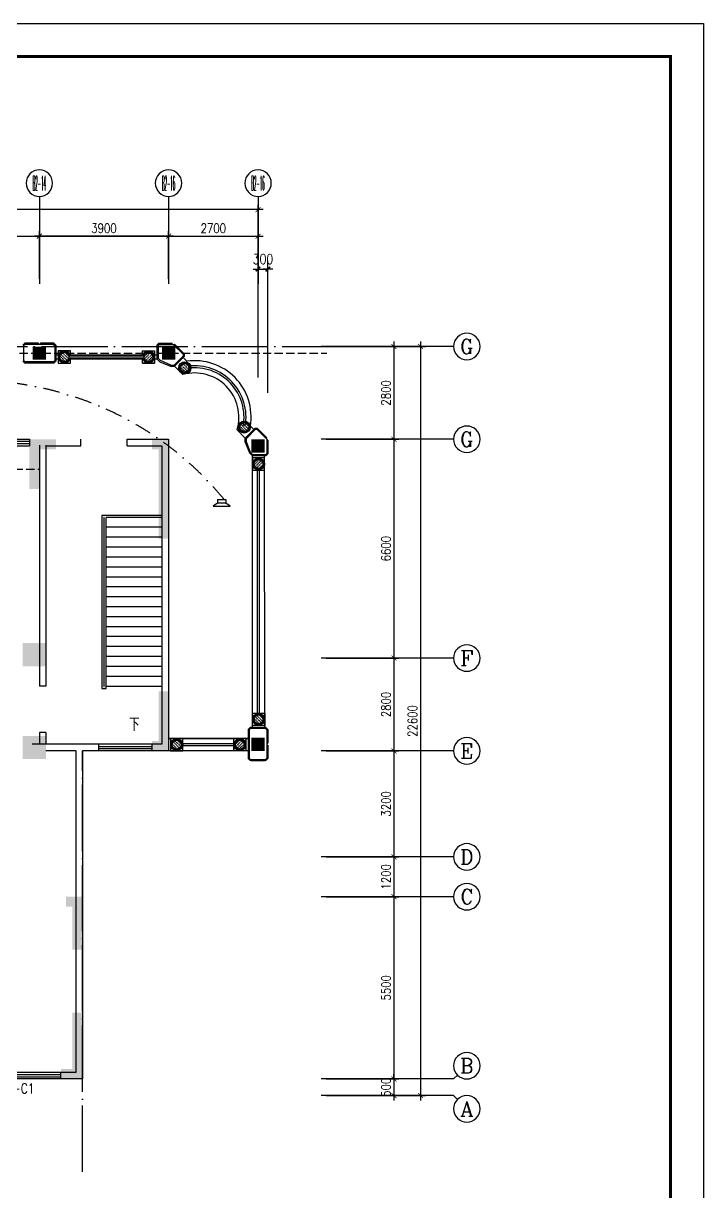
# Model space of a CAD drawing. Extents: x 0 to 121123, y -139549 to 0.
# Drawn here: x 100593 to 121123, y -115398 to -80149 of the extents above; entities that cross this region are included whole.
import ezdxf
from ezdxf.enums import TextEntityAlignment as Align

# ---------------------------------------------------------------- set-up
doc = ezdxf.new("R2010")
doc.units = 0
doc.header["$LTSCALE"] = 1000
doc.header["$MEASUREMENT"] = 0
for name, pattern in [('DASH', [0.35, 0.25, -0.1]), ('DASHDOT', [1, 0.5, -0.25, 0, -0.25]), ('DOTE', [2.42, 2, -0.2, 0.02, -0.2])]:
    doc.linetypes.add(name, pattern=pattern)
doc.layers.get('0').update_dxf_attribs({"linetype": 'CONTINUOUS'})
doc.layers.get('DEFPOINTS').update_dxf_attribs({"linetype": 'CONTINUOUS'})
for name, color, linetype in [('AXIS', 7, 'CONTINUOUS'), ('AXIS_TEXT', 7, 'CONTINUOUS'), ('COLUMN', 7, 'CONTINUOUS'), ('DJ', 4, 'CONTINUOUS'), ('DOTE', 252, 'DOTE'), ('KT', 7, 'CONTINUOUS'), ('PUB_TITLE', 7, 'CONTINUOUS'), ('STAIR', 7, 'CONTINUOUS'), ('WALL', 7, 'CONTINUOUS'), ('WINDOW', 7, 'CONTINUOUS'), ('WINDOW_TEXT', 7, 'CONTINUOUS'), ('XL2', 1, 'DASHDOT'), ('文字', 7, 'CONTINUOUS'), ('柱', 7, 'CONTINUOUS')]:
    doc.layers.add(name, color=color, linetype=linetype)
doc.styles.add('_SIMPLEX', font='SIMPLEX.shx', dxfattribs={"width": 0.8})
doc.styles.add('COMPLEX', font='COMPLEX.shx', dxfattribs={"width": 0.8})
doc.styles.add('DIM_FONT', font='romanc.shx', dxfattribs={"width": 0.8})
doc.styles.add('HZTXT', font='txt.shx', dxfattribs={"width": 0.5, "bigfont": 'hztxt.shx'})
doc.styles.add('SIMPLEX', font='SIMPLEX.SHX')
doc.dimstyles.new('NORMAL', dxfattribs={"dimtxt": 300, "dimasz": 1, "dimexe": 250, "dimexo": 300, "dimgap": 150, "dimtad": 1, "dimdec": 0, "dimdsep": 46, "dimtxsty": 'DIM_FONT', "dimblk": '_DIMX', "dimblk1": 'ARCHTICK', "dimblk2": 'ARCHTICK', "dimcen": 0.09, "dimdle": 200, "dimclrt": 7, "dimadec": 0, "dimazin": 0, "dimtfac": 1, "dimtdec": 0, "dimtix": 1, "dimtmove": 2, "dimatfit": 3, "dimldrblk": '_DIMX', "dimfxl": 0, "dimtolj": 1, "dimtzin": 0, "dimarcsym": 0})
doc.dimstyles.new('S100', dxfattribs={"dimtxt": 280, "dimasz": 150, "dimexe": 150, "dimexo": 150, "dimgap": 100, "dimtad": 1, "dimdec": 0, "dimzin": 0, "dimdsep": 46, "dimtxsty": 'DIM_FONT', "dimblk": '_DIMX', "dimblk1": 'ARCHTICK', "dimblk2": 'ARCHTICK', "dimsah": 1, "dimcen": 0.09, "dimdle": 150, "dimclrt": 7, "dimadec": 0, "dimazin": 0, "dimtfac": 1, "dimtdec": 0, "dimtix": 1, "dimtmove": 2, "dimatfit": 3, "dimldrblk": 'ARCHTICK', "dimfxl": 0, "dimtolj": 1, "dimtzin": 0, "dimarcsym": 0})

# ---------------------------------------------------------------- blocks, each defined once
blk = doc.blocks.new('_FZH')
blk.add_solid([(-0.5, -0.5), (0.5, -0.5), (-0.5, 0.5), (0.5, 0.5)])
blk = doc.blocks.new('_AXISO')
blk.add_circle((0, 0), 0.5)
at = {"layer": 'AXIS_TEXT', "style": 'COMPLEX', "width": 1.041667}
blk.add_attdef('A', text='', height=0.56, dxfattribs=at).set_placement((-0.25, -0.28), (0.25, -0.28), align=Align.FIT)
blk = doc.blocks.new('_ARCHTICK')
at = {"color": 0, "linetype": 'ByBlock', "const_width": 0.15}
blk.add_lwpolyline([(-0.5, -0.5), (0.5, 0.5)], dxfattribs=at)
blk = doc.blocks.new('*D116')
at = {"color": 0, "linetype": 'ByBlock'}
for p, q in [((106447, -26073), (68347, -26073)), ((68497, -28161), (68497, -25923)), ((106297, -28161), (106297, -25923))]:
    blk.add_line(p, q, dxfattribs=at)
at = {"layer": 'DEFPOINTS', "color": 0, "linetype": 'ByBlock'}
for p in [(68497, -26073), (68497, -28311), (106297, -28311)]:
    blk.add_point(p, dxfattribs=at)
at = {"color": 0, "linetype": 'ByBlock', "xscale": 150, "yscale": 150, "zscale": 150, "rotation": 180}
blk.add_blockref('_ARCHTICK', (68497, -26073), dxfattribs=at)
at = {"color": 0, "linetype": 'ByBlock', "xscale": 150, "yscale": 150, "zscale": 150}
blk.add_blockref('_ARCHTICK', (106297, -26073), dxfattribs=at)
at = {"color": 7, "linetype": 'ByBlock', "insert": (87397, -25833), "char_height": 280, "attachment_point": 5, "style": 'DIM_FONT'}
blk.add_mtext('\\A1;37800', dxfattribs=at)
blk = doc.blocks.new('_DIMX')
blk.add_line((-150, 0), (150, 0))
at = {"const_width": 50}
blk.add_lwpolyline([(-70, -70), (70, 70)], dxfattribs=at)
blk = doc.blocks.new('*D120')
at = {"color": 0, "linetype": 'ByBlock'}
for p, q in [((99697, -28161), (99697, -26723)), ((103597, -28161), (103597, -26723)), ((103747, -26873), (99547, -26873))]:
    blk.add_line(p, q, dxfattribs=at)
at = {"layer": 'DEFPOINTS', "color": 0, "linetype": 'ByBlock'}
for p in [(99697, -26873), (99697, -28311), (103597, -28311)]:
    blk.add_point(p, dxfattribs=at)
at = {"color": 0, "linetype": 'ByBlock', "xscale": 150, "yscale": 150, "zscale": 150}
for p, rotation in [((99697, -26873), 180.0000000000052), ((103597, -26873), 5.115907697472721e-12)]:
    blk.add_blockref('_ARCHTICK', p, dxfattribs=dict(at, rotation=rotation))
at = {"color": 7, "linetype": 'ByBlock', "insert": (101647, -26633), "char_height": 280, "attachment_point": 5, "style": 'DIM_FONT'}
blk.add_mtext('\\A1;3900', dxfattribs=at)
blk = doc.blocks.new('*D121')
at = {"color": 0, "linetype": 'ByBlock'}
for p, q in [((99697, -28161), (99697, -26723)), ((103597, -28161), (103597, -26723)), ((99547, -26873), (103747, -26873))]:
    blk.add_line(p, q, dxfattribs=at)
at = {"layer": 'DEFPOINTS', "color": 0, "linetype": 'ByBlock'}
for p in [(103597, -26873), (99697, -28311), (103597, -28311)]:
    blk.add_point(p, dxfattribs=at)
at = {"color": 0, "linetype": 'ByBlock', "xscale": 150, "yscale": 150, "zscale": 150, "rotation": 180}
blk.add_blockref('_ARCHTICK', (99697, -26873), dxfattribs=at)
at = {"color": 0, "linetype": 'ByBlock', "xscale": 150, "yscale": 150, "zscale": 150}
blk.add_blockref('_ARCHTICK', (103597, -26873), dxfattribs=at)
at = {"color": 7, "linetype": 'ByBlock', "insert": (101647, -26633), "char_height": 280, "attachment_point": 5, "style": 'DIM_FONT'}
blk.add_mtext('\\A1;3900', dxfattribs=at)
blk = doc.blocks.new('*D123')
at = {"color": 0, "linetype": 'ByBlock'}
for p, q in [((93597, -28161), (93597, -26723)), ((99697, -28161), (99697, -26723)), ((93447, -26873), (99847, -26873))]:
    blk.add_line(p, q, dxfattribs=at)
at = {"layer": 'DEFPOINTS', "color": 0, "linetype": 'ByBlock'}
for p in [(99697, -26873), (93597, -28311), (99697, -28311)]:
    blk.add_point(p, dxfattribs=at)
at = {"color": 0, "linetype": 'ByBlock', "xscale": 150, "yscale": 150, "zscale": 150, "rotation": 180}
blk.add_blockref('_ARCHTICK', (93597, -26873), dxfattribs=at)
at = {"color": 0, "linetype": 'ByBlock', "xscale": 150, "yscale": 150, "zscale": 150}
blk.add_blockref('_ARCHTICK', (99697, -26873), dxfattribs=at)
at = {"color": 7, "linetype": 'ByBlock', "insert": (96647, -26633), "char_height": 280, "attachment_point": 5, "style": 'DIM_FONT'}
blk.add_mtext('\\A1;6100', dxfattribs=at)
blk = doc.blocks.new('*D125')
at = {"color": 0, "linetype": 'ByBlock'}
for p, q in [((103597, -28161), (103597, -26723)), ((106297, -28161), (106297, -26723)), ((103447, -26873), (106447, -26873))]:
    blk.add_line(p, q, dxfattribs=at)
at = {"layer": 'DEFPOINTS', "color": 0, "linetype": 'ByBlock'}
for p in [(106297, -26873), (103597, -28311), (106297, -28311)]:
    blk.add_point(p, dxfattribs=at)
at = {"color": 0, "linetype": 'ByBlock', "xscale": 150, "yscale": 150, "zscale": 150, "rotation": 180}
blk.add_blockref('_ARCHTICK', (103597, -26873), dxfattribs=at)
at = {"color": 0, "linetype": 'ByBlock', "xscale": 150, "yscale": 150, "zscale": 150}
blk.add_blockref('_ARCHTICK', (106297, -26873), dxfattribs=at)
at = {"color": 7, "linetype": 'ByBlock', "insert": (104947, -26633), "char_height": 280, "attachment_point": 5, "style": 'DIM_FONT'}
blk.add_mtext('\\A1;2700', dxfattribs=at)
blk = doc.blocks.new('*D129')
at = {"color": 0, "linetype": 'ByBlock'}
for p, q in [((108348, -30202), (111348, -30202)), ((111198, -30052), (111198, -52952)), ((108348, -52802), (111348, -52802))]:
    blk.add_line(p, q, dxfattribs=at)
at = {"layer": 'DEFPOINTS', "color": 0, "linetype": 'ByBlock'}
for p in [(108198, -30202), (108198, -52802), (111198, -52802)]:
    blk.add_point(p, dxfattribs=at)
at = {"color": 0, "linetype": 'ByBlock', "xscale": 150, "yscale": 150, "zscale": 150}
for p, rotation in [((111198, -30202), 90), ((111198, -52802), 270)]:
    blk.add_blockref('_ARCHTICK', p, dxfattribs=dict(at, rotation=rotation))
at = {"color": 7, "linetype": 'ByBlock', "insert": (110958, -41502), "char_height": 280, "attachment_point": 5, "rotation": 90, "style": 'DIM_FONT'}
blk.add_mtext('\\A1;22600', dxfattribs=at)
blk = doc.blocks.new('*D130')
at = {"color": 0, "linetype": 'ByBlock'}
for p, q in [((108348, -46802), (110548, -46802)), ((110398, -46652), (110398, -52452)), ((108348, -52302), (110548, -52302))]:
    blk.add_line(p, q, dxfattribs=at)
at = {"layer": 'DEFPOINTS', "color": 0, "linetype": 'ByBlock'}
for p in [(108198, -46802), (108198, -52302), (110398, -52302)]:
    blk.add_point(p, dxfattribs=at)
at = {"color": 0, "linetype": 'ByBlock', "xscale": 150, "yscale": 150, "zscale": 150}
for p, rotation in [((110398, -46802), 90), ((110398, -52302), 270)]:
    blk.add_blockref('_ARCHTICK', p, dxfattribs=dict(at, rotation=rotation))
at = {"color": 7, "linetype": 'ByBlock', "insert": (110158, -49552), "char_height": 280, "attachment_point": 5, "rotation": 90, "style": 'DIM_FONT'}
blk.add_mtext('\\A1;5500', dxfattribs=at)
blk = doc.blocks.new('*D131')
at = {"color": 0, "linetype": 'ByBlock'}
for p, q in [((110398, -52302), (110398, -52152)), ((108348, -52302), (110548, -52302)), ((110398, -52302), (110398, -52802)), ((108348, -52802), (110548, -52802)), ((110398, -52802), (110398, -52952))]:
    blk.add_line(p, q, dxfattribs=at)
at = {"layer": 'DEFPOINTS', "color": 0, "linetype": 'ByBlock'}
for p in [(108198, -52302), (108198, -52802), (110398, -52802)]:
    blk.add_point(p, dxfattribs=at)
at = {"color": 0, "linetype": 'ByBlock', "xscale": 150, "yscale": 150, "zscale": 150}
for p, rotation in [((110398, -52302), 270), ((110398, -52802), 90)]:
    blk.add_blockref('_ARCHTICK', p, dxfattribs=dict(at, rotation=rotation))
at = {"color": 7, "linetype": 'ByBlock', "insert": (110158, -52552), "char_height": 280, "attachment_point": 5, "rotation": 90, "style": 'DIM_FONT'}
blk.add_mtext('\\A1;500', dxfattribs=at)
blk = doc.blocks.new('*D132')
at = {"color": 0, "linetype": 'ByBlock'}
for p, q in [((108348, -33002), (110548, -33002)), ((110398, -32852), (110398, -39752)), ((108348, -39602), (110548, -39602))]:
    blk.add_line(p, q, dxfattribs=at)
at = {"layer": 'DEFPOINTS', "color": 0, "linetype": 'ByBlock'}
for p in [(108198, -33002), (108198, -39602), (110398, -39602)]:
    blk.add_point(p, dxfattribs=at)
at = {"color": 0, "linetype": 'ByBlock', "xscale": 150, "yscale": 150, "zscale": 150}
for p, rotation in [((110398, -33002), 90), ((110398, -39602), 270)]:
    blk.add_blockref('_ARCHTICK', p, dxfattribs=dict(at, rotation=rotation))
at = {"color": 7, "linetype": 'ByBlock', "insert": (110158, -36302), "char_height": 280, "attachment_point": 5, "rotation": 90, "style": 'DIM_FONT'}
blk.add_mtext('\\A1;6600', dxfattribs=at)
blk = doc.blocks.new('*D133')
at = {"color": 0, "linetype": 'ByBlock'}
for p, q in [((110398, -45452), (110398, -46952)), ((108348, -45602), (110548, -45602)), ((108348, -46802), (110548, -46802))]:
    blk.add_line(p, q, dxfattribs=at)
at = {"layer": 'DEFPOINTS', "color": 0, "linetype": 'ByBlock'}
for p in [(108198, -45602), (108198, -46802), (110398, -46802)]:
    blk.add_point(p, dxfattribs=at)
at = {"color": 0, "linetype": 'ByBlock', "xscale": 150, "yscale": 150, "zscale": 150}
for p, rotation in [((110398, -45602), 90), ((110398, -46802), 270)]:
    blk.add_blockref('_ARCHTICK', p, dxfattribs=dict(at, rotation=rotation))
at = {"color": 7, "linetype": 'ByBlock', "insert": (110158, -46202), "char_height": 280, "attachment_point": 5, "rotation": 90, "style": 'DIM_FONT'}
blk.add_mtext('\\A1;1200', dxfattribs=at)
blk = doc.blocks.new('*D134')
at = {"color": 0, "linetype": 'ByBlock'}
for p, q in [((110398, -42252), (110398, -45752)), ((108348, -42402), (110548, -42402)), ((108348, -45602), (110548, -45602))]:
    blk.add_line(p, q, dxfattribs=at)
at = {"layer": 'DEFPOINTS', "color": 0, "linetype": 'ByBlock'}
for p in [(108198, -42402), (108198, -45602), (110398, -45602)]:
    blk.add_point(p, dxfattribs=at)
at = {"color": 0, "linetype": 'ByBlock', "xscale": 150, "yscale": 150, "zscale": 150}
for p, rotation in [((110398, -42402), 90), ((110398, -45602), 270)]:
    blk.add_blockref('_ARCHTICK', p, dxfattribs=dict(at, rotation=rotation))
at = {"color": 7, "linetype": 'ByBlock', "insert": (110158, -44002), "char_height": 280, "attachment_point": 5, "rotation": 90, "style": 'DIM_FONT'}
blk.add_mtext('\\A1;3200', dxfattribs=at)
blk = doc.blocks.new('*D135')
at = {"color": 0, "linetype": 'ByBlock'}
for p, q in [((110398, -39452), (110398, -42552)), ((108348, -39602), (110548, -39602)), ((108348, -42402), (110548, -42402))]:
    blk.add_line(p, q, dxfattribs=at)
at = {"layer": 'DEFPOINTS', "color": 0, "linetype": 'ByBlock'}
for p in [(108198, -39602), (108198, -42402), (110398, -42402)]:
    blk.add_point(p, dxfattribs=at)
at = {"color": 0, "linetype": 'ByBlock', "xscale": 150, "yscale": 150, "zscale": 150}
for p, rotation in [((110398, -39602), 90), ((110398, -42402), 270)]:
    blk.add_blockref('_ARCHTICK', p, dxfattribs=dict(at, rotation=rotation))
at = {"color": 7, "linetype": 'ByBlock', "insert": (110158, -41002), "char_height": 280, "attachment_point": 5, "rotation": 90, "style": 'DIM_FONT'}
blk.add_mtext('\\A1;2800', dxfattribs=at)
blk = doc.blocks.new('_AXISO2')
blk.add_line((0.354, 0.146), (0.5, 0))
blk.add_circle((0, 0.5), 0.5)
at = {"layer": 'AXIS_TEXT', "style": 'COMPLEX', "width": 1.041667}
blk.add_attdef('A', text='', height=0.56, dxfattribs=at).set_placement((-0.25, 0.22), (0.25, 0.22), align=Align.FIT)
blk = doc.blocks.new('_AXISO1')
blk.add_line((0.354, -0.146), (0.5, 0))
blk.add_circle((0, -0.5), 0.5)
at = {"layer": 'AXIS_TEXT', "style": 'COMPLEX', "width": 1.041667}
blk.add_attdef('A', text='', height=0.56, dxfattribs=at).set_placement((-0.25, -0.78), (0.25, -0.78), align=Align.FIT)
blk = doc.blocks.new('*D136')
at = {"color": 0, "linetype": 'ByBlock'}
for p, q in [((109898, -30202), (110548, -30202)), ((110398, -30052), (110398, -33152)), ((109898, -33002), (110548, -33002))]:
    blk.add_line(p, q, dxfattribs=at)
at = {"layer": 'DEFPOINTS', "color": 0, "linetype": 'ByBlock'}
for p in [(109748, -30202), (109748, -33002), (110398, -33002)]:
    blk.add_point(p, dxfattribs=at)
at = {"color": 0, "linetype": 'ByBlock', "xscale": 150, "yscale": 150, "zscale": 150}
for p, rotation in [((110398, -30202), 90), ((110398, -33002), 270)]:
    blk.add_blockref('_ARCHTICK', p, dxfattribs=dict(at, rotation=rotation))
at = {"color": 7, "linetype": 'ByBlock', "insert": (110158, -31602), "char_height": 280, "attachment_point": 5, "rotation": 90, "style": 'DIM_FONT'}
blk.add_mtext('\\A1;2800', dxfattribs=at)
blk = doc.blocks.new('_WBLK')
for p, q in [((-0.5, 0.5), (0.5, 0.5)), ((0.5, 0.167), (-0.5, 0.167)), ((0.5, -0.167), (-0.5, -0.167)), ((-0.5, -0.5), (0.5, -0.5))]:
    blk.add_line(p, q)
at = {"layer": 'WINDOW_TEXT', "style": 'SIMPLEX', "flags": 9}
blk.add_attdef('A', text='', height=1, dxfattribs=at).set_placement((0, 1.5), align=Align.MIDDLE)
blk = doc.blocks.new('M_B0OPK')
for p, q in [((-0.5, 0.5), (0.5, 0.5)), ((0.5, 0.167), (-0.5, 0.167)), ((0.5, -0.167), (-0.5, -0.167)), ((-0.5, -0.5), (0.5, -0.5))]:
    blk.add_line(p, q)
blk = doc.blocks.new('*D185')
at = {"color": 0, "linetype": 'ByBlock'}
for p, q in [((106297, -88428), (106297, -84901)), ((106597, -88886), (106597, -84901)), ((106296, -85151), (106295, -85151)), ((106297, -85151), (106597, -85151)), ((106598, -85151), (106599, -85151))]:
    blk.add_line(p, q, dxfattribs=at)
at = {"layer": 'DEFPOINTS', "color": 0, "linetype": 'ByBlock'}
for p in [(106597, -85151), (106297, -88728), (106597, -89186)]:
    blk.add_point(p, dxfattribs=at)
at = {"color": 0, "linetype": 'ByBlock'}
blk.add_blockref('_DIMX', (106297, -85151), dxfattribs=at)
at = {"color": 0, "linetype": 'ByBlock', "rotation": 180}
blk.add_blockref('_DIMX', (106597, -85151), dxfattribs=at)
at = {"color": 7, "linetype": 'ByBlock', "insert": (106447, -84851), "char_height": 300, "attachment_point": 5, "style": 'DIM_FONT'}
blk.add_mtext('\\A1;300', dxfattribs=at)
blk = doc.blocks.new('C1008')
at = {"layer": 'DJ', "color": 4}
for p, q in [((581, -348), (374, -485)), ((374, -485), (1186, -485)), ((581, -168), (985, -168)), ((581, -168), (581, -348)), ((985, -348), (581, -348)), ((985, -168), (985, -348)), ((1186, -485), (985, -348))]:
    blk.add_line(p, q, dxfattribs=at)

msp = doc.modelspace()

# ---------------------------------------------------------------- hatches: boundary and pattern name
h = msp.add_hatch()
h.set_pattern_fill('天然石材', color=256, scale=244.712991, angle=180, style=0)
h.set_pattern_definition([(315, (165203.3, -91531.17), (-432.5955, -432.5955), []), (315, (165246.58, -91531.17), (-43.259554, -43.259554), [30.589124, -15.29456])])
h.paths.add_polyline_path([(101965.3, -90214.1, 1), (101695.3, -90214.1, 1)])
h = msp.add_hatch()
h.set_pattern_fill('天然石材', color=256, scale=244.712991, angle=180, style=0)
h.set_pattern_definition([(225, (40997.3, -91531.17), (432.5955, -432.5955), []), (225, (40954.035, -91531.17), (43.259554, -43.259554), [30.589124, -15.29456])])
h.paths.add_polyline_path([(104505.3, -90214.1, 1), (104235.3, -90214.1, 1)])
h = msp.add_hatch()
h.set_pattern_fill('天然石材', color=256, scale=244.712991, angle=180, style=0)
h.set_pattern_definition([(315, (168839.3, -91859.6), (-432.5955, -432.5955), []), (315, (168882.54, -91859.61), (-43.259554, -43.259554), [30.589124, -15.29456])])
h.paths.add_polyline_path([(105601.2, -90542.5, 1), (105331.2, -90542.5, 1)])
h = msp.add_hatch()
h.set_pattern_fill('天然石材', color=256, scale=244.712991, angle=180, style=0)
h.set_pattern_definition([(315, (170632.6, -93645.64), (-432.5955, -432.5955), []), (315, (170675.885, -93645.635), (-43.259554, -43.259554), [30.589124, -15.29456])])
h.paths.add_polyline_path([(107394.6, -92328.5, 1), (107124.6, -92328.5, 1)])
h = msp.add_hatch()
h.set_pattern_fill('天然石材', color=256, scale=244.712991, angle=90, style=0)
h.set_pattern_definition([(225, (106372.77, -156818.36), (-432.5955, 432.5955), []), (225, (106372.766, -156861.616), (-43.259554, 43.259554), [30.589124, -15.29456])])
h.paths.add_polyline_path([(107824.9, -93445.3, 1), (107554.9, -93445.3, 1)])
h = msp.add_hatch()
h.set_pattern_fill('天然石材', color=256, scale=244.712991, angle=90, style=0)
h.set_pattern_definition([(135, (106373.05, -37774.15), (-432.5955, -432.5955), []), (135, (106373.05, -37730.893), (-43.259554, -43.259554), [30.589124, -15.29456])])
h.paths.add_polyline_path([(107555.2, -101147.2, 1), (107825.2, -101147.2, 1)])
h = msp.add_hatch()
h.set_pattern_fill('天然石材', color=256, scale=244.712991, angle=180, style=0)
h.set_pattern_definition([(315, (168595.04, -103231.24), (-432.5955, -432.5955), []), (315, (168638.296, -103231.24), (-43.259554, -43.259554), [30.589124, -15.29456])])
h.paths.add_polyline_path([(105357, -101914.1, 1), (105087, -101914.1, 1)])
h = msp.add_hatch()
h.set_pattern_fill('天然石材', color=256, scale=244.712991, angle=180, style=0)
h.set_pattern_definition([(225, (43753.8, -103231.3), (432.5955, -432.5955), []), (225, (43710.52, -103231.28), (43.259554, -43.259554), [30.589124, -15.29456])])
h.paths.add_polyline_path([(107261.8, -101914.2, 1), (106991.8, -101914.2, 1)])
at = {"layer": '柱'}
h = msp.add_hatch(color=256, dxfattribs=at)
h.paths.add_polyline_path([(85875.2, -98299.1), (86175.2, -98299.1), (86175.2, -99299.1), (84875.2, -99299.1), (84875.2, -98999.1), (85875.2, -98999.1)])
h.paths.add_polyline_path([(70375.2, -92699.1), (69875.2, -92699.1), (69875.2, -95699.1), (70175.2, -95699.1), (70175.2, -92999.1), (70375.2, -92999.1)])
h.paths.add_polyline_path([(69875.2, -100299.1), (70175.2, -100299.1), (70175.2, -101799.1), (70375.2, -101799.1), (70375.2, -102099.1), (69875.2, -102099.1)])
h.paths.add_polyline_path([(76475.2, -105299.1), (76975.2, -105299.1), (76975.2, -107289.1), (76675.2, -107289.1), (76675.2, -105599.1), (76475.2, -105599.1)])
h.paths.add_polyline_path([(72475.2, -109999.1), (72775.2, -109999.1), (72775.2, -111699.1), (73125.2, -111699.1), (73125.2, -111999.1), (72475.2, -111999.1)])
h.paths.add_polyline_path([(72975.2, -106499.1), (72475.2, -106499.1), (72475.2, -108099.1), (72775.2, -108099.1), (72775.2, -106799.1), (72975.2, -106799.1)])
h.paths.add_polyline_path([(75675.2, -111699.1), (75675.2, -111999.1), (77075.2, -111999.1), (77075.2, -111699.1), (76475.2, -111699.1), (76475.2, -110999.1), (76175.2, -110999.1), (76175.2, -111699.1)])
h.paths.add_polyline_path([(81575.2, -110899.1), (81875.2, -110899.1), (81875.2, -112499.1), (81575.2, -112499.1)])
h.paths.add_polyline_path([(73575.2, -99549.1), (74275.2, -99549.1), (74275.2, -98849.1), (73575.2, -98849.1)])
h.paths.add_polyline_path([(73575.2, -102349.1), (74275.2, -102349.1), (74275.2, -101649.1), (73575.2, -101649.1)])
h.paths.add_polyline_path([(73275.2, -92699.1), (74075.2, -92699.1), (74075.2, -93999.1), (74075.2, -94199.1), (73775.2, -94199.1), (73775.2, -92999.1), (73275.2, -92999.1)])
h.paths.add_polyline_path([(81875.2, -105299.1), (81875.2, -105599.1), (79875.2, -105599.1), (79875.2, -105299.1)])
h.paths.add_polyline_path([(79375.2, -102349.1), (80075.2, -102349.1), (80075.2, -101649.1), (79375.2, -101649.1)])
h.paths.add_polyline_path([(79375.2, -99549.1), (80075.2, -99549.1), (80075.2, -98849.1), (79375.2, -98849.1)])
h.paths.add_polyline_path([(84975.2, -103699.1), (84975.2, -103399.1), (84175.2, -103399.1), (84175.2, -105999.1), (85075.2, -105999.1), (85075.2, -105699.1), (84475.2, -105699.1), (84475.2, -103699.1)])
h.paths.add_polyline_path([(84475.2, -103699.1), (84475.2, -105699.1)], flags=16)
h.paths.add_polyline_path([(79675.2, -95299.1), (79975.2, -95299.1), (79975.2, -92699.1), (79675.2, -92699.1)])
h.paths.add_polyline_path([(101575.2, -92699.1), (100775.2, -92699.1), (100775.2, -93999.1), (100775.2, -94199.1), (101075.2, -94199.1), (101075.2, -92999.1), (101575.2, -92999.1)])
h.paths.add_polyline_path([(101275.2, -99549.1), (100575.2, -99549.1), (100575.2, -98849.1), (101275.2, -98849.1)])
h.paths.add_polyline_path([(101275.2, -102349.1), (100575.2, -102349.1), (100575.2, -101649.1), (101275.2, -101649.1)])
h.paths.add_polyline_path([(98375.2, -105299.1), (97875.2, -105299.1), (97875.2, -107289.1), (98175.2, -107289.1), (98175.2, -105599.1), (98375.2, -105599.1)])
h.paths.add_polyline_path([(93275.2, -110899.1), (92975.2, -110899.1), (92975.2, -112499.1), (93275.2, -112499.1)])
h.paths.add_polyline_path([(88975.2, -110499.1), (88675.2, -110499.1), (88675.2, -112499.1), (88975.2, -112499.1)])
h.paths.add_polyline_path([(85875.2, -110499.1), (86175.2, -110499.1), (86175.2, -112499.1), (85875.2, -112499.1)])
h.paths.add_polyline_path([(99175.2, -111699.1), (99175.2, -111999.1), (97775.2, -111999.1), (97775.2, -111699.1), (98375.2, -111699.1), (98375.2, -110999.1), (98675.2, -110999.1), (98675.2, -111699.1)])
h.paths.add_polyline_path([(92975.2, -105299.1), (92975.2, -105599.1), (94975.2, -105599.1), (94975.2, -105299.1)])
h.paths.add_polyline_path([(88975.2, -98299.1), (88675.2, -98299.1), (88675.2, -99299.1), (89975.2, -99299.1), (89975.2, -98999.1), (88975.2, -98999.1)])
h.paths.add_polyline_path([(86075.2, -103699.1), (86075.2, -103399.1), (86875.2, -103399.1), (86875.2, -105999.1), (85975.2, -105999.1), (85975.2, -105699.1), (86575.2, -105699.1), (86575.2, -103699.1)])
h.paths.add_polyline_path([(88775.2, -103699.1), (88775.2, -103399.1), (87975.2, -103399.1), (87975.2, -105999.1), (88875.2, -105999.1), (88875.2, -105699.1), (88275.2, -105699.1), (88275.2, -103699.1)])
h.paths.add_polyline_path([(90375.2, -103699.1), (90375.2, -105699.1)], flags=16)
h.paths.add_polyline_path([(89875.2, -103699.1), (89875.2, -103399.1), (90675.2, -103399.1), (90675.2, -105999.1), (89775.2, -105999.1), (89775.2, -105699.1), (90375.2, -105699.1), (90375.2, -103699.1)])
h.paths.add_polyline_path([(85875.2, -94699.1), (86175.2, -94699.1), (86175.2, -92699.1), (85875.2, -92699.1)])
h.paths.add_polyline_path([(88975.2, -94699.1), (88675.2, -94699.1), (88675.2, -92699.1), (88975.2, -92699.1)])
h.paths.add_polyline_path([(95475.2, -102349.1), (94775.2, -102349.1), (94775.2, -101649.1), (95475.2, -101649.1)])
h.paths.add_polyline_path([(95475.2, -99549.1), (94775.2, -99549.1), (94775.2, -98849.1), (95475.2, -98849.1)])
h.paths.add_polyline_path([(95175.2, -95299.1), (94875.2, -95299.1), (94875.2, -92699.1), (95175.2, -92699.1)])
h.paths.add_polyline_path([(102375.2, -109999.1), (102075.2, -109999.1), (102075.2, -111699.1), (101725.2, -111699.1), (101725.2, -111999.1), (102375.2, -111999.1)])
h.paths.add_polyline_path([(101875.2, -106499.1), (102375.2, -106499.1), (102375.2, -108099.1), (102075.2, -108099.1), (102075.2, -106799.1), (101875.2, -106799.1)])
h.paths.add_polyline_path([(104475.2, -92699.1), (104975.2, -92699.1), (104975.2, -95699.1), (104675.2, -95699.1), (104675.2, -92999.1), (104475.2, -92999.1)])
h.paths.add_polyline_path([(104975.2, -100299.1), (104675.2, -100299.1), (104675.2, -101799.1), (104475.2, -101799.1), (104475.2, -102099.1), (104975.2, -102099.1)])
edge = h.paths.add_edge_path()
edge.add_line((67409.4, -92699.1), (106006, -92699.1))
edge = h.paths.add_edge_path()
edge.add_line((104975.2, -114804), (104975.2, -88508.1))

# ---------------------------------------------------------------- linework, layer by layer
for p, q in [((101645.4, -90029.1), (102015.2, -90029.1)), ((104185.4, -90029.1), (104555.2, -90029.1)), ((105419.2, -90235.6), (105528.2, -90344.5)), ((101645.4, -90399), (102015.2, -90399)), ((104185.4, -90399), (104555.2, -90399)), ((105158.4, -90496.4), (105408.5, -90746.5)), ((107446, -92298.7), (107539.8, -92392.4)), ((107278.9, -92653.3), (107040.6, -92415)), ((107505.2, -101399.1), (107505, -93198.6)), ((107875.1, -101394.2), (107874.8, -93198.3)), ((107375.2, -101729.2), (104975, -101729.2)), ((107375.2, -101729.1), (104975.2, -101729.1)), ((104975.2, -101729.1), (107375.2, -101729.1)), ((104475.2, -101899.1), (102875.2, -101899.1)), ((102875.2, -101965.8), (104475.2, -101965.8)), ((102875.2, -102032.4), (104475.2, -102032.4)), ((104475.2, -102099.1), (102875.2, -102099.1)), ((107375.2, -102099.1), (104975.2, -102099.1)), ((107375.2, -102099.1), (104975.2, -102099.1))]:
    msp.add_line(p, q)
for points in [[(102015.2, -90184.1), (102015.2, -90029.1), (101645.4, -90029.1), (101645.4, -90399), (102015.2, -90399), (102015.2, -90244.1)], [(104185.4, -90184.1), (104185.4, -90029.1), (104555.2, -90029.1), (104555.2, -90399), (104185.4, -90399), (104185.4, -90244.1)]]:
    msp.add_lwpolyline(points)
for points in [[(107874.8, -93260.4), (107505, -93260.4), (107505, -93630.2), (107874.8, -93630.2)], [(107875.1, -101332.1), (107505.2, -101332.1), (107505.2, -100962.3), (107875.1, -100962.3)], [(105037.1, -101729.2), (105037.1, -102099.1), (105406.9, -102099.1), (105406.9, -101729.2)], [(107311.7, -101729.2), (107311.7, -102099.1), (106941.9, -102099.1), (106941.9, -101729.2)]]:
    msp.add_lwpolyline(points, close=True)
for centre, radius in [((101830.3, -90214.1), 135), ((104370.3, -90214.1), 135), ((105466.2, -90542.5), 181.5), ((105466.2, -90542.5), 165.2), ((105466.2, -90542.5), 160.2), ((105466.2, -90542.5), 144.8), ((105466.2, -90542.5), 135), ((107259.6, -92328.5), 181.5), ((107259.6, -92328.5), 165.2), ((107259.6, -92328.5), 160.2), ((107259.6, -92328.5), 144.8), ((107259.6, -92328.5), 135), ((107689.9, -93445.3), 180.2), ((107689.9, -93445.3), 165.2), ((107689.9, -93445.3), 160.2), ((107689.9, -93445.3), 144.8), ((107689.9, -93445.3), 135), ((107690.2, -101147.2), 180.2), ((107690.2, -101147.2), 165.2), ((107690.2, -101147.2), 160.2), ((107690.2, -101147.2), 144.8), ((107690.2, -101147.2), 135), ((105222, -101914.1), 180.2), ((105222, -101914.1), 165.2), ((105222, -101914.1), 160.2), ((105222, -101914.1), 144.8), ((105222, -101914.1), 135), ((107126.8, -101914.2), 180.2), ((107126.8, -101914.2), 165.2), ((107126.8, -101914.2), 160.2), ((107126.8, -101914.2), 144.8), ((107126.8, -101914.2), 135)]:
    msp.add_circle(centre, radius)
for centre, radius, start, end in [((101830.3, -90214.1), 180.2, 9.56143, 350.39278), ((101830.3, -90214.1), 165.2, 10.43901, 349.5109), ((101830.3, -90214.1), 160.2, 10.76869, 349.1796), ((101830.3, -90214.1), 144.8, 11.92953, 348.01304), ((104370.3, -90214.1), 180.2, 189.60722, 170.43857), ((104370.3, -90214.1), 165.2, 190.4891, 169.56099), ((104370.3, -90214.1), 160.2, 190.8204, 169.23131), ((104370.3, -90214.1), 144.8, 191.98696, 168.07047), ((105764.7, -92030.6), 1702.6, 350.94165, 97.98306), ((105764.7, -92030.6), 1332.6, 343.23469, 105.50391)]:
    msp.add_arc(centre, radius, start, end)
at = {"layer": 'AXIS'}
for p, q in [((101075.2, -85370.2), (101075.2, -88008.1)), ((104975.2, -85370.2), (104975.2, -88008.1)), ((107675.2, -85370.2), (107675.2, -88008.1)), ((113576, -89899.1), (109576, -89899.1)), ((113576, -92699.1), (109576, -92699.1)), ((113576, -99299.1), (109576, -99299.1)), ((113576, -102099.1), (109576, -102099.1)), ((113576, -105299.1), (109576, -105299.1)), ((113576, -106499.1), (109576, -106499.1)), ((113576, -111999.1), (109576, -111999.1)), ((113576, -112499.1), (109576, -112499.1))]:
    msp.add_line(p, q, dxfattribs=at)
at = {"layer": 'DOTE'}
for p, q in [((33381, -89899.1), (109751, -89899.1)), ((102375.2, -114804), (102375.2, -102099.1))]:
    msp.add_line(p, q, dxfattribs=at)
at = {"layer": 'KT', "linetype": 'DASH'}
msp.add_line((69875.2, -93599.1), (101075.2, -93599.1), dxfattribs=at)
at = {"layer": 'PUB_TITLE'}
msp.add_lwpolyline([(16022.7, -139549.4), (16022.7, -80149.4), (121122.7, -80149.4), (121122.7, -139549.4)], close=True, dxfattribs=at)
at = {"layer": 'PUB_TITLE', "const_width": 100}
msp.add_lwpolyline([(18522.7, -138549.4), (120122.7, -138549.4), (120122.7, -81149.4), (18522.7, -81149.4)], close=True, dxfattribs=at)
at = {"layer": 'STAIR'}
for p, q in [((104775.2, -94993.5), (102960.2, -94993.5)), ((102960.2, -94993.5), (102960.2, -98053.5)), ((103030.2, -95053.5), (103020.2, -95053.5)), ((103020.2, -95053.5), (103020.2, -100153.5)), ((103030.2, -100153.5), (103030.2, -95053.5)), ((104775.2, -95053.5), (103090.2, -95053.5)), ((103090.2, -100213.5), (103090.2, -95053.5)), ((104775.2, -95353.5), (103090.2, -95353.5)), ((104775.2, -95653.5), (103090.2, -95653.5)), ((104775.2, -95953.5), (103090.2, -95953.5)), ((104775.2, -96253.5), (103090.2, -96253.5)), ((104775.2, -96553.5), (103090.2, -96553.5)), ((104775.2, -96853.5), (103090.2, -96853.5)), ((104775.2, -97153.5), (103090.2, -97153.5)), ((104775.2, -97453.5), (103090.2, -97453.5)), ((104775.2, -97753.5), (103090.2, -97753.5)), ((102960.2, -98053.5), (102960.2, -100213.5)), ((104775.2, -98053.5), (103090.2, -98053.5)), ((104775.2, -98353.5), (103090.2, -98353.5)), ((104775.2, -98653.5), (103090.2, -98653.5)), ((104775.2, -98953.5), (103090.2, -98953.5)), ((104775.2, -99253.5), (103090.2, -99253.5)), ((104775.2, -99553.5), (103090.2, -99553.5)), ((104775.2, -99853.5), (103090.2, -99853.5)), ((102960.2, -100213.5), (103090.2, -100213.5)), ((103020.2, -100153.5), (103030.2, -100153.5)), ((104775.2, -100153.5), (103090.2, -100153.5))]:
    msp.add_line(p, q, dxfattribs=at)
at = {"layer": 'WALL'}
for p, q in [((100635.2, -89799.1), (100575.2, -89859.1)), ((100649.7, -89834.1), (100610.2, -89873.6)), ((100610.2, -90324.6), (100610.2, -89873.6)), ((101045.2, -89799.1), (100635.2, -89799.1)), ((101045.2, -89834.1), (100649.7, -89834.1)), ((101045.2, -89834.1), (101045.2, -89799.1)), ((101500.7, -89834.1), (101045.2, -89834.1)), ((101105.2, -89834.1), (101105.2, -89799.1)), ((101515.2, -89799.1), (101105.2, -89799.1)), ((101500.7, -89834.1), (101540.2, -89873.6)), ((101515.2, -89799.1), (101575.2, -89859.1)), ((101540.2, -89873.6), (101540.2, -90324.6)), ((101575.2, -89859.1), (101575.2, -90339.1)), ((104685.2, -89799.1), (104625.2, -89859.1)), ((104625.2, -89859.1), (104625.2, -90269.3)), ((104699.7, -89834.1), (104660.2, -89873.6)), ((104660.2, -89873.6), (104660.2, -90254.8)), ((104685.2, -89799.1), (105081.6, -89799.1)), ((104699.7, -89834.1), (105111.6, -89834.1)), ((105081.6, -89834.1), (105081.6, -89799.1)), ((105111.6, -89834.1), (105412.4, -90134.9)), ((105157.5, -89830.5), (105132.8, -89855.3)), ((105157.5, -89830.5), (105447.4, -90120.4)), ((105412.4, -90190.8), (105141.8, -90461.4)), ((105447.4, -90205.3), (105156.3, -90496.4)), ((105412.4, -90134.9), (105412.4, -90190.8)), ((105447.4, -90120.4), (105447.4, -90205.3)), ((100635.2, -90399.1), (100575.2, -90339.1)), ((100649.7, -90364.1), (100610.2, -90324.6)), ((101515.2, -90399.1), (100635.2, -90399.1)), ((101500.7, -90364.1), (100649.7, -90364.1)), ((101500.7, -90364.1), (101540.2, -90324.6)), ((101515.2, -90399.1), (101575.2, -90339.1)), ((104715, -90359.1), (104625.2, -90269.3)), ((104729.4, -90324.1), (104660.2, -90254.8)), ((104715, -90359.1), (105031.3, -90496.4)), ((105045.8, -90461.4), (104729.4, -90324.1)), ((105031.3, -90496.4), (105156.3, -90496.4)), ((105045.8, -90461.4), (105141.8, -90461.4)), ((100775.2, -92699.1), (100775.2, -92899.5)), ((102325.2, -92899.1), (102325.2, -92699.1)), ((103725.2, -92699.1), (104975.2, -92699.1)), ((103725.2, -92899.1), (103725.2, -92699.1)), ((104975.2, -92699.1), (104975.2, -102099.1)), ((107578.7, -92372.8), (107288.6, -92663)), ((107288.6, -92789.8), (107288.6, -92663)), ((107593.2, -92407.8), (107323.6, -92677.5)), ((107323.6, -92775.3), (107323.6, -92677.5)), ((107663.5, -92372.8), (107578.7, -92372.8)), ((107649, -92407.8), (107593.2, -92407.8)), ((107649, -92407.8), (107940.2, -92699.1)), ((107663.5, -92372.8), (107943.8, -92653.1)), ((107919, -92677.8), (107943.8, -92653.1)), ((107940.2, -92699.1), (107940.2, -93124.6)), ((101075.2, -92879.1), (101075.2, -100149.1)), ((101275.2, -92879.1), (101275.2, -100149.1)), ((101275.2, -92899.1), (102325.2, -92899.1)), ((103725.2, -92899.1), (104775.2, -92899.1)), ((104775.2, -92899.1), (104775.2, -101899.1)), ((107288.6, -92789.8), (107415.1, -93110.7)), ((107450.1, -93096.2), (107323.6, -92775.3)), ((107975.2, -92729.1), (107940.2, -92729.1)), ((107975.2, -92729.1), (107975.2, -93139.1)), ((107415.1, -93110.7), (107503.5, -93199.1)), ((107450.1, -93096.2), (107518, -93164.1)), ((107915.2, -93199.1), (107503.5, -93199.1)), ((107900.7, -93164.1), (107518, -93164.1)), ((107940.2, -93124.6), (107900.7, -93164.1)), ((107975.2, -93139.1), (107915.2, -93199.1)), ((104975.2, -96599.1), (104975.2, -102099.1)), ((101275.2, -100149.1), (101075.2, -100149.1)), ((107375.2, -101454.2), (107435.2, -101394.2)), ((107375.2, -101454.2), (107375.2, -102334.2)), ((107410.2, -101468.7), (107449.7, -101429.2)), ((107410.2, -101468.7), (107410.2, -102319.7)), ((107915.2, -101394.2), (107435.2, -101394.2)), ((107900.7, -101429.2), (107449.7, -101429.2)), ((107940.2, -101468.7), (107900.7, -101429.2)), ((107975.2, -101454.2), (107915.2, -101394.2)), ((107940.2, -101468.7), (107940.2, -101924.2)), ((107975.2, -101454.2), (107975.2, -101864.2)), ((101075.2, -101549.1), (101075.2, -101899.1)), ((101275.2, -101549.1), (101075.2, -101549.1)), ((101275.2, -101549.1), (101275.2, -101899.1)), ((107940.2, -101864.2), (107975.2, -101864.2)), ((102175.2, -101899.1), (100861, -101899.1)), ((102175.2, -102099.1), (101275.2, -102099.1)), ((102875.2, -101899.1), (102175.2, -101899.1)), ((102175.2, -102099.1), (102175.2, -111799.1)), ((102375.2, -102099.1), (102375.2, -111999.1)), ((102875.2, -102099.1), (102375.2, -102099.1)), ((102875.2, -102099.1), (102875.2, -101899.1)), ((104775.2, -101899.1), (104475.2, -101899.1)), ((104475.2, -102099.1), (104475.2, -101899.1)), ((104975.2, -102099.1), (104475.2, -102099.1)), ((107940.2, -101924.2), (107975.2, -101924.2)), ((107940.2, -101924.2), (107940.2, -102319.7)), ((107975.2, -101924.2), (107975.2, -102334.2)), ((107375.2, -102334.2), (107435.2, -102394.2)), ((107410.2, -102319.7), (107449.7, -102359.2)), ((107915.2, -102394.2), (107435.2, -102394.2)), ((107449.7, -102359.2), (107900.7, -102359.2)), ((107465.2, -102394.2), (107885.2, -102394.2)), ((107940.2, -102319.7), (107900.7, -102359.2)), ((107975.2, -102334.2), (107915.2, -102394.2)), ((102175.2, -111799.1), (101725.2, -111799.1)), ((101725.2, -111999.1), (101725.2, -111799.1)), ((102375.2, -111999.1), (101725.2, -111999.1))]:
    msp.add_line(p, q, dxfattribs=at)
at = {"layer": 'WALL', "color": 3, "linetype": 'DASH'}
msp.add_lwpolyline([(29571.8, -93088.5), (29933.5, -92305.3, -0.2924549), (33383.3, -90098.8), (33975.5, -90098.8), (109751, -90099.1)], format="xyb", dxfattribs=at)
at = {"layer": 'WINDOW'}
for p, q in [((101575.2, -90154.1), (101645.4, -90154.1)), ((101961.9, -90184.1), (104238.7, -90184.1)), ((102015.2, -90154.1), (104185.4, -90154.1)), ((104555.2, -90154.1), (104625.2, -90154.1)), ((101575.2, -90274.1), (101645.4, -90274.1)), ((101961.9, -90244.1), (104238.7, -90244.1)), ((102015.2, -90274.1), (104185.4, -90274.1)), ((104555.2, -90274.1), (104625.2, -90274.1)), ((107660.1, -101015.6), (107659.8, -93576.9)), ((107720.1, -101015.6), (107719.8, -93577)), ((106955.2, -101884.2), (105353.6, -101884.2)), ((106955.2, -101944.2), (105353.6, -101944.2))]:
    msp.add_line(p, q, dxfattribs=at)
for radius, start, end in [(1487.6, 349.31506, 97.71423), (1547.6, 349.82579, 97.16929)]:
    msp.add_arc((105764.7, -92030.6), radius, start, end, dxfattribs=at)
at = {"layer": 'XL2'}
msp.add_arc((99058.4, -100754), 9828.6, 39.51575, 115.0183, dxfattribs=at)

# ---------------------------------------------------------------- block references
at = {"xscale": 0.63236187, "yscale": 0.63236187, "zscale": 0.63236187}
msp.add_blockref('C1008', (106082.5, -94409.9), dxfattribs=at)
at = {"layer": 'AXIS'}
ref = msp.add_blockref('_AXISO', (101075.2, -84970.2), dxfattribs=dict(at, xscale=-800, yscale=800, zscale=800, rotation=180))
ref.add_attrib('A', 'B2-14', dxfattribs={"layer": 'AXIS_TEXT', "height": 448, "style": 'COMPLEX', "width": 0.189394}).set_placement((100875.2, -85194.2), (101275.2, -85194.2), align=Align.FIT)
ref = msp.add_blockref('_AXISO', (104975.2, -84970.2), dxfattribs=dict(at, xscale=-800, yscale=800, zscale=800, rotation=180))
ref.add_attrib('A', 'B2-16', dxfattribs={"layer": 'AXIS_TEXT', "height": 448, "style": 'COMPLEX', "width": 0.193299}).set_placement((104775.2, -85194.2), (105175.2, -85194.2), align=Align.FIT)
ref = msp.add_blockref('_AXISO', (107675.2, -84970.2), dxfattribs=dict(at, xscale=-800, yscale=800, zscale=800, rotation=180))
ref.add_attrib('A', 'B2-16', dxfattribs={"layer": 'AXIS_TEXT', "height": 448, "style": 'COMPLEX', "width": 0.193299}).set_placement((107475.2, -85194.2), (107875.2, -85194.2), align=Align.FIT)
ref = msp.add_blockref('_AXISO', (113976, -89898.1), dxfattribs=dict(at, xscale=-800, yscale=800, zscale=800))
ref.add_attrib('A', 'G', dxfattribs={"layer": 'AXIS_TEXT', "height": 448, "style": 'COMPLEX', "width": 1.041667}).set_placement((113776, -90122.1), (114176, -90122.1), align=Align.FIT)
ref = msp.add_blockref('_AXISO', (113976, -92698.1), dxfattribs=dict(at, xscale=-800, yscale=800, zscale=800))
ref.add_attrib('A', 'G', dxfattribs={"layer": 'AXIS_TEXT', "height": 448, "style": 'COMPLEX', "width": 1.041667}).set_placement((113776, -92922.1), (114176, -92922.1), align=Align.FIT)
ref = msp.add_blockref('_AXISO', (113976, -99299.1), dxfattribs=dict(at, xscale=-800, yscale=800, zscale=800))
ref.add_attrib('A', 'F', dxfattribs={"layer": 'AXIS_TEXT', "height": 448, "style": 'COMPLEX', "width": 1.171875}).set_placement((113776, -99523.1), (114176, -99523.1), align=Align.FIT)
ref = msp.add_blockref('_AXISO', (113976, -102099.1), dxfattribs=dict(at, xscale=-800, yscale=800, zscale=800))
ref.add_attrib('A', 'E', dxfattribs={"layer": 'AXIS_TEXT', "height": 448, "style": 'COMPLEX', "width": 1.171875}).set_placement((113776, -102323.1), (114176, -102323.1), align=Align.FIT)
ref = msp.add_blockref('_AXISO', (113976, -105299.1), dxfattribs=dict(at, xscale=-800, yscale=800, zscale=800))
ref.add_attrib('A', 'D', dxfattribs={"layer": 'AXIS_TEXT', "height": 448, "style": 'COMPLEX', "width": 1.102941}).set_placement((113776, -105523.1), (114176, -105523.1), align=Align.FIT)
ref = msp.add_blockref('_AXISO', (113976, -106499.1), dxfattribs=dict(at, xscale=-800, yscale=800, zscale=800))
ref.add_attrib('A', 'C', dxfattribs={"layer": 'AXIS_TEXT', "height": 448, "style": 'COMPLEX', "width": 1.25}).set_placement((113776, -106723.1), (114176, -106723.1), align=Align.FIT)
ref = msp.add_blockref('_AXISO2', (113976, -111999.1), dxfattribs=dict(at, xscale=-800, yscale=800, zscale=800))
ref.add_attrib('A', 'B', dxfattribs={"layer": 'AXIS_TEXT', "height": 448, "style": 'COMPLEX', "width": 1.102941}).set_placement((113776, -111823.1), (114176, -111823.1), align=Align.FIT)
ref = msp.add_blockref('_AXISO1', (113976, -112499.1), dxfattribs=dict(at, xscale=-800, yscale=800, zscale=800))
ref.add_attrib('A', 'A', dxfattribs={"layer": 'AXIS_TEXT', "height": 448, "style": 'COMPLEX', "width": 1.041667}).set_placement((113776, -113123.1), (114176, -113123.1), align=Align.FIT)
at = {"layer": 'COLUMN', "xscale": 400, "yscale": 400, "zscale": 400}
for p in [(101075.2, -90099.1), (104975.2, -90099.1), (107675.2, -92899.1), (107675.2, -101899.1)]:
    msp.add_blockref('_FZH', p, dxfattribs=at)
at = {"layer": 'WINDOW', "xscale": -1625, "yscale": 200.4193179859358, "zscale": 1625, "rotation": 180}
msp.add_blockref('M_B0OPK', (99962.7, -92799.3), dxfattribs=at)
at = {"layer": 'WINDOW'}
ref = msp.add_blockref('_WBLK', (100475.2, -111899.1), dxfattribs=dict(at, xscale=2500, yscale=199.9999999969004, zscale=2500, rotation=180))
ref.add_attrib('A', 'Q-C1', dxfattribs={"layer": 'WINDOW_TEXT', "height": 300, "style": '_SIMPLEX', "width": 0.8, "flags": 8}).set_placement((100475.2, -112299.1), align=Align.MIDDLE)

# ---------------------------------------------------------------- texts
at = {"layer": '文字', "style": 'HZTXT', "width": 0.8}
msp.add_text('下', height=400, dxfattribs=at).set_placement((103782.7, -101499.3))

# ---------------------------------------------------------------- dimensions: what is measured, and where the dimension line sits
at = {"layer": 'AXIS'}
for p1, p2, distance, picture, middle in [((107675.2, -88008.1), (69875.2, -88008.1), -2237.9, '*D116', (88775.2, -85530.2)), ((104975.2, -88008.1), (101075.2, -88008.1), -1437.9, '*D120', (103025.2, -86330.2)), ((109576, -89899.1), (109576, -112499.1), 3000, '*D129', (112336, -101199.1))]:
    dim = msp.add_aligned_dim(p1=p1, p2=p2, distance=distance, dimstyle='S100', dxfattribs=at)
    dim.commit()
    dim.dimension.update_dxf_attribs({"geometry": picture, "text_midpoint": middle, "insert": (1378.1, -59697)})
for base, p1, p2, angle, picture, middle in [((101075.2, -86570.2), (94975.2, -88008.1), (101075.2, -88008.1), 180, '*D123', (98025.2, -86330.2)), ((104975.2, -86570.2), (101075.2, -88008.1), (104975.2, -88008.1), 180, '*D121', (103025.2, -86330.2)), ((111776, -92699.1), (111126, -89899.1), (111126, -92699.1), 270, '*D136', (111536, -91299.1)), ((111776, -99299.1), (109576, -92699.1), (109576, -99299.1), 270, '*D132', (111536, -95999.1)), ((111776, -102099.1), (109576, -99299.1), (109576, -102099.1), 270, '*D135', (111536, -100699.1)), ((111776, -105299.1), (109576, -102099.1), (109576, -105299.1), 270, '*D134', (111536, -103699.1)), ((111776, -106499.1), (109576, -105299.1), (109576, -106499.1), 270, '*D133', (111536, -105899.1)), ((111776, -111999.1), (109576, -106499.1), (109576, -111999.1), 270, '*D130', (111536, -109249.1)), ((111776, -112499.1), (109576, -111999.1), (109576, -112499.1), 270, '*D131', (111536, -112249.1))]:
    dim = msp.add_linear_dim(base=base, p1=p1, p2=p2, angle=angle, dimstyle='S100', dxfattribs=at)
    dim.commit()
    dim.dimension.update_dxf_attribs({"geometry": picture, "text_midpoint": middle, "insert": (1378.1, -59697)})
dim = msp.add_linear_dim(base=(107675.2, -86570.2), p1=(104975.2, -88008.1), p2=(107675.2, -88008.1), dimstyle='S100', dxfattribs=at)
dim.commit()
dim.dimension.update_dxf_attribs({"geometry": '*D125', "text_midpoint": (106325.2, -86330.2), "insert": (1378.1, -59697)})
at = {"layer": 'WINDOW'}
dim = msp.add_linear_dim(base=(107975.2, -87561.5), p1=(107675.2, -91137.8), p2=(107975.2, -91595.9), dimstyle='NORMAL', dxfattribs=at)
dim.commit()
dim.dimension.update_dxf_attribs({"geometry": '*D185', "text_midpoint": (107825.2, -87261.5), "insert": (1378.1, -2410.2)})

doc.saveas('drawing.dxf')
